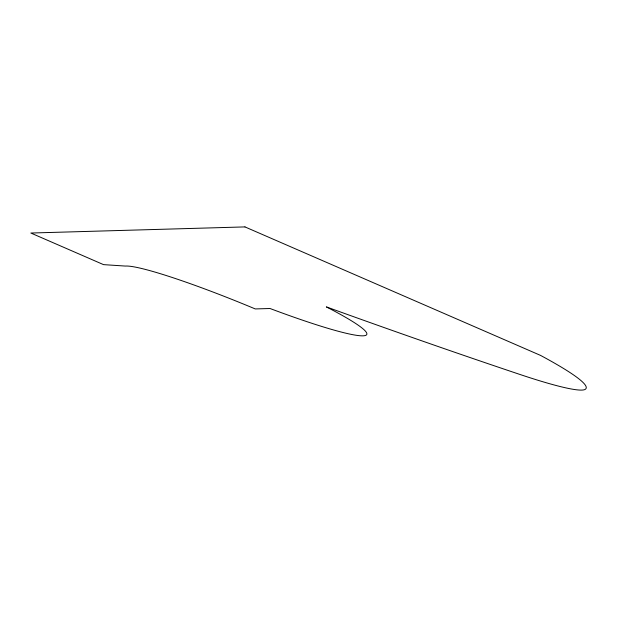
<?xml version="1.0" encoding="UTF-8"?>
<svg xmlns="http://www.w3.org/2000/svg" width="617" height="617" viewBox="0 0 617 617"><rect width="100%" height="100%" fill="white"/><g stroke="black" fill="none" stroke-linecap="round" stroke-linejoin="round"><path stroke-width="0.93" d="M244.964 226.909L30.85 233.033L103.533 264.631L125.374 266.066A130.418 12.047 22.4 0 1 255.253 308.932L270.038 308.508A147.802 13.651 22.4 0 0 326.362 306.896A1297.798 119.875 22.4 0 0 520.601 374.681A162.657 15.024 22.4 0 0 585.294 389.296A210.883 19.482 22.4 0 0 540.538 355.4L244.964 226.909"/></g></svg>
